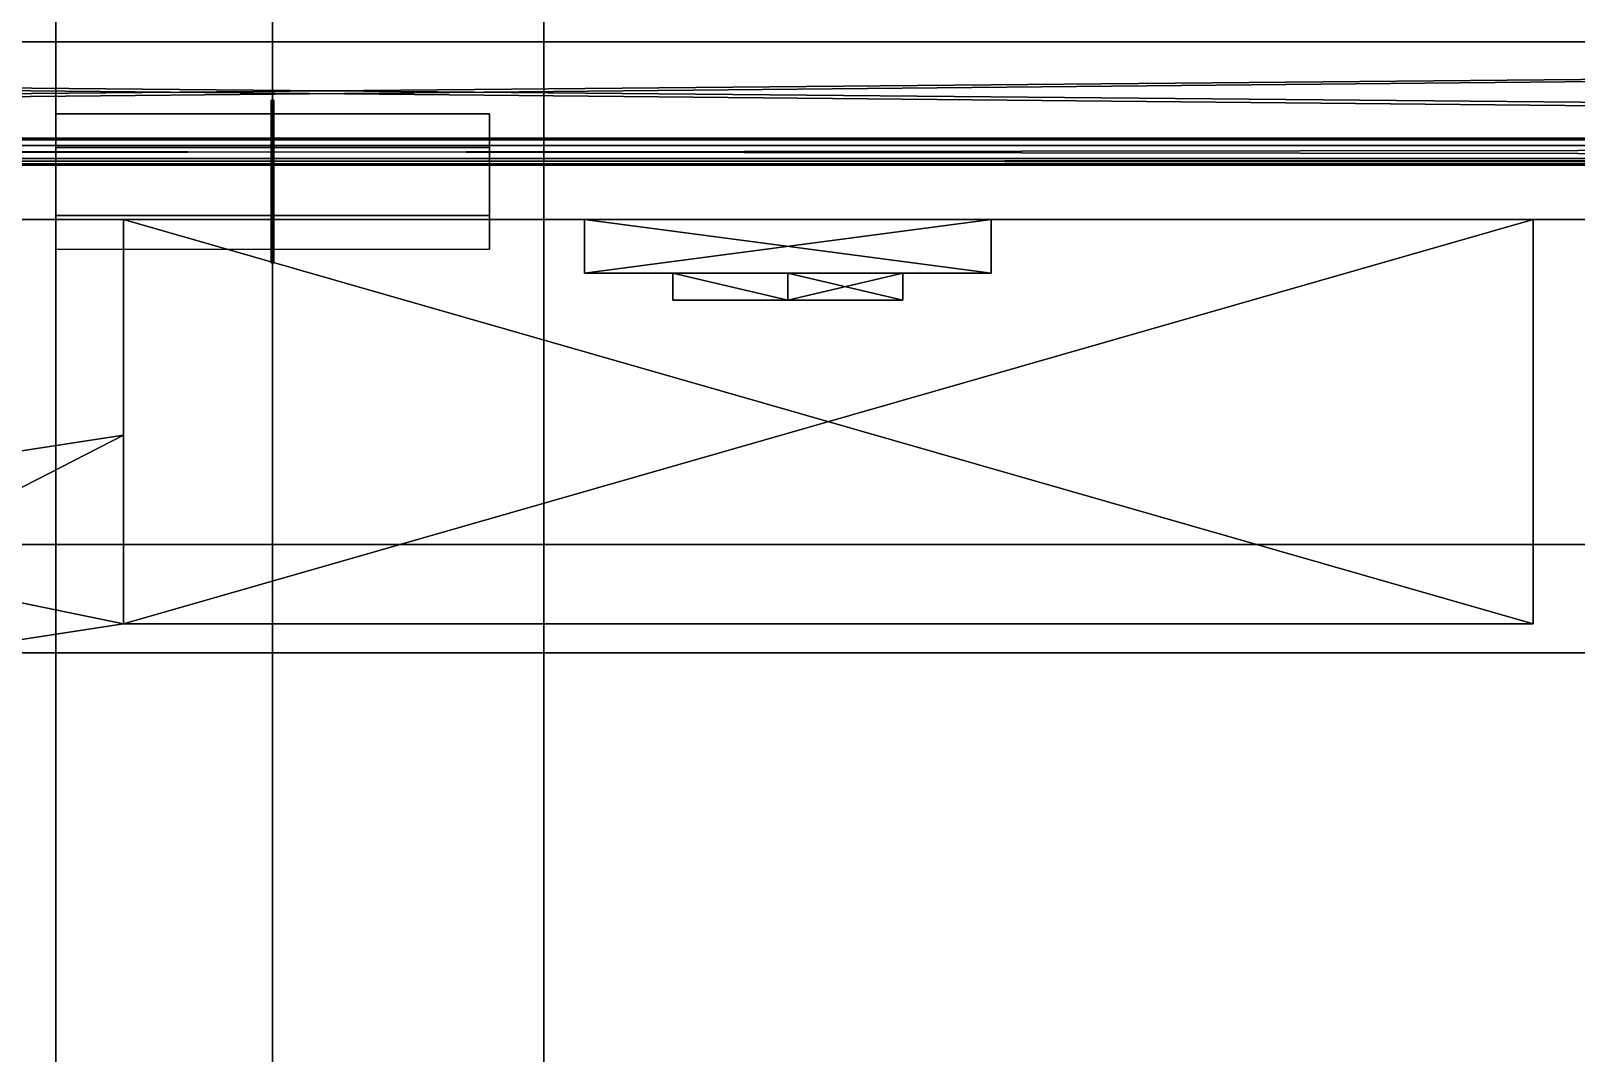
# Model space of a CAD drawing. Extents: x 0 to 2825, y -3457 to 0.
# Drawn here: x 2384.1 to 2441.1, y -231.8 to -194 of the extents above; entities that cross this region are included whole.
import ezdxf

# ---------------------------------------------------------------- set-up
doc = ezdxf.new("R2010")
doc.units = 0
for name, color, linetype in [('LAYER0', 7, 'CONTINUOUS'), ('LAYER1', 7, 'CONTINUOUS'), ('LAYER101', 7, 'CONTINUOUS'), ('LAYER174', 253, 'CONTINUOUS'), ('LAYER179', 253, 'CONTINUOUS'), ('LAYER184', 251, 'CONTINUOUS'), ('LAYER185', 251, 'CONTINUOUS'), ('LAYER186', 251, 'CONTINUOUS'), ('LAYER189', 251, 'CONTINUOUS'), ('LAYER191', 254, 'CONTINUOUS'), ('LAYER194', 251, 'CONTINUOUS'), ('LAYER196', 254, 'CONTINUOUS'), ('LAYER199', 251, 'CONTINUOUS'), ('LAYER201', 254, 'CONTINUOUS'), ('LAYER204', 251, 'CONTINUOUS'), ('LAYER206', 254, 'CONTINUOUS'), ('LAYER242', 7, 'CONTINUOUS'), ('LAYER243', 7, 'CONTINUOUS'), ('LAYER269', 7, 'CONTINUOUS'), ('LAYER270', 7, 'CONTINUOUS'), ('LAYER277', 253, 'CONTINUOUS'), ('LAYER279', 253, 'CONTINUOUS'), ('LAYER283', 253, 'CONTINUOUS'), ('LAYER317', 253, 'CONTINUOUS'), ('LAYER36', 253, 'CONTINUOUS'), ('LAYER89', 7, 'CONTINUOUS'), ('LAYER96', 7, 'CONTINUOUS'), ('LAYER99', 254, 'CONTINUOUS')]:
    doc.layers.add(name, color=color, linetype=linetype)

msp = doc.modelspace()

# ---------------------------------------------------------------- linework, layer by layer
at = {"layer": 'LAYER0', "invisible_edges": 1}
for points in [[(2825, 0), (0, -3457), (0, 0), (2825, 0)], [(2825, -3457, 5), (0, 0, 5), (0, -3457, 5), (2825, -3457, 5)], [(0, 0, 5), (2825, -3457, 5), (2825, 0, 5), (0, 0, 5)], [(0, -3457), (2825, 0), (2825, -3457), (0, -3457)]]:
    msp.add_3dface(points, dxfattribs=at)
at = {"layer": 'LAYER101', "invisible_edges": 1}
for points in [[(2581, -783.6699, 709.5), (2209, -213, 709.5), (2581, -213, 709.5), (2581, -783.6699, 709.5)], [(2209, -213, 709.5), (2581, -783.6699, 709.5), (2209, -783.6699, 709.5), (2209, -213, 709.5)], [(2581, -213, 715.5), (2209, -213, 709.5), (2209, -213, 715.5), (2581, -213, 715.5)], [(2209, -213, 709.5), (2581, -213, 715.5), (2581, -213, 709.5), (2209, -213, 709.5)], [(2209, -783.6699, 715.5), (2581, -213, 715.5), (2209, -213, 715.5), (2209, -783.6699, 715.5)], [(2581, -213, 715.5), (2209, -783.6699, 715.5), (2581, -783.6699, 715.5), (2581, -213, 715.5)]]:
    msp.add_3dface(points, dxfattribs=at)
at = {"layer": 'LAYER174', "invisible_edges": 1}
for points in [[(2627, -150, 85), (2233, -650, 85), (2233, -150, 85), (2627, -150, 85)], [(2233, -650, 85), (2627, -150, 85), (2627, -650, 85), (2233, -650, 85)], [(2627, -650, 103), (2233, -150, 103), (2233, -650, 103), (2627, -650, 103)], [(2233, -150, 103), (2627, -650, 103), (2627, -150, 103), (2233, -150, 103)]]:
    msp.add_3dface(points, dxfattribs=at)
at = {"layer": 'LAYER179', "invisible_edges": 1}
for points in [[(2233, -198, 85), (2627, -180, 85), (2233, -180, 85), (2233, -198, 85)], [(2627, -180, 85), (2233, -198, 85), (2627, -198, 85), (2627, -180, 85)], [(2627, -198, 5), (2233, -180, 5), (2627, -180, 5), (2627, -198, 5)], [(2233, -180, 5), (2627, -198, 5), (2233, -198, 5), (2233, -180, 5)], [(2233, -198, 85), (2627, -198, 5), (2627, -198, 85), (2233, -198, 85)], [(2627, -198, 5), (2233, -198, 85), (2233, -198, 5), (2627, -198, 5)]]:
    msp.add_3dface(points, dxfattribs=at)
at = {"layer": 'LAYER184', "invisible_edges": 1}
for points in [[(2657, -150, 854), (2393, -315, 854), (2393, -150, 854), (2657, -150, 854)], [(2393, -315, 854), (2657, -150, 854), (2657, -315, 854), (2393, -315, 854)], [(2393, -150, 872), (2393, -315, 854), (2393, -315, 872), (2393, -150, 872)], [(2393, -315, 854), (2393, -150, 872), (2393, -150, 854), (2393, -315, 854)], [(2657, -315, 872), (2393, -150, 872), (2393, -315, 872), (2657, -315, 872)], [(2393, -150, 872), (2657, -315, 872), (2657, -150, 872), (2393, -150, 872)]]:
    msp.add_3dface(points, dxfattribs=at)
at = {"layer": 'LAYER185', "invisible_edges": 1}
for points in [[(2393, -150, 2049), (2657, -315, 2049), (2657, -150, 2049), (2393, -150, 2049)], [(2657, -315, 2049), (2393, -150, 2049), (2393, -315, 2049), (2657, -315, 2049)], [(2393, -150, 2049), (2393, -315, 2031), (2393, -315, 2049), (2393, -150, 2049)], [(2393, -315, 2031), (2393, -150, 2049), (2393, -150, 2031), (2393, -315, 2031)], [(2393, -315, 2031), (2657, -150, 2031), (2657, -315, 2031), (2393, -315, 2031)], [(2657, -150, 2031), (2393, -315, 2031), (2393, -150, 2031), (2657, -150, 2031)]]:
    msp.add_3dface(points, dxfattribs=at)
at = {"layer": 'LAYER186', "invisible_edges": 1}
for points in [[(2375, -150, 853), (2393, -315, 853), (2375, -315, 853), (2375, -150, 853)], [(2393, -315, 853), (2375, -150, 853), (2393, -150, 853), (2393, -315, 853)], [(2393, -150, 2050), (2375, -315, 2050), (2393, -315, 2050), (2393, -150, 2050)], [(2375, -315, 2050), (2393, -150, 2050), (2375, -150, 2050), (2375, -315, 2050)], [(2393, -150, 2050), (2393, -315, 853), (2393, -150, 853), (2393, -150, 2050)], [(2393, -315, 853), (2393, -150, 2050), (2393, -315, 2050), (2393, -315, 853)]]:
    msp.add_3dface(points, dxfattribs=at)
at = {"layer": 'LAYER189', "invisible_edges": 1}
for points in [[(2657, -174.6001, 1088.8), (2393, -295, 1088.8), (2393, -174.6001, 1088.8), (2657, -174.6001, 1088.8)], [(2393, -295, 1088.8), (2657, -174.6001, 1088.8), (2657, -295, 1088.8), (2393, -295, 1088.8)], [(2393, -174.6001, 1106.8), (2393, -295, 1088.8), (2393, -295, 1106.8), (2393, -174.6001, 1106.8)], [(2393, -295, 1088.8), (2393, -174.6001, 1106.8), (2393, -174.6001, 1088.8), (2393, -295, 1088.8)], [(2657, -295, 1106.8), (2393, -174.6001, 1106.8), (2393, -295, 1106.8), (2657, -295, 1106.8)], [(2393, -174.6001, 1106.8), (2657, -295, 1106.8), (2657, -174.6001, 1106.8), (2393, -174.6001, 1106.8)]]:
    msp.add_3dface(points, dxfattribs=at)
at = {"layer": 'LAYER191'}
for points in [[(2392.95, -196.6001, 1086.3), (2392.95, -202.6001, 1086.3), (2392.95, -201.1001, 1088.898), (2392.95, -198.1001, 1088.898)], [(2392.95, -196.6001, 1086.3), (2392.95, -202.6001, 1086.3), (2392.95, -201.1001, 1083.702), (2392.95, -198.1001, 1083.702)], [(2393.05, -196.6001, 1086.3), (2393.05, -202.6001, 1086.3), (2393.05, -201.1001, 1088.898), (2393.05, -198.1001, 1088.898)], [(2393.05, -196.6001, 1086.3), (2393.05, -202.6001, 1086.3), (2393.05, -201.1001, 1083.702), (2393.05, -198.1001, 1083.702)], [(2385, -202.1001, 1086.3), (2385, -197.1001, 1086.3), (2385, -198.3501, 1088.465), (2385, -200.8501, 1088.465)], [(2385, -202.1001, 1086.3), (2385, -200.8501, 1084.135), (2385, -198.3501, 1084.135), (2385, -197.1001, 1086.3)], [(2401, -202.1001, 1086.3), (2401, -197.1001, 1086.3), (2401, -198.3501, 1088.465), (2401, -200.8501, 1088.465)], [(2401, -202.1001, 1086.3), (2401, -200.8501, 1084.135), (2401, -198.3501, 1084.135), (2401, -197.1001, 1086.3)]]:
    msp.add_3dface(points, dxfattribs=at)
at = {"layer": 'LAYER194', "invisible_edges": 1}
for points in [[(2657, -174.6001, 1324.6), (2393, -295, 1324.6), (2393, -174.6001, 1324.6), (2657, -174.6001, 1324.6)], [(2393, -295, 1324.6), (2657, -174.6001, 1324.6), (2657, -295, 1324.6), (2393, -295, 1324.6)], [(2393, -174.6001, 1342.6), (2393, -295, 1324.6), (2393, -295, 1342.6), (2393, -174.6001, 1342.6)], [(2393, -295, 1324.6), (2393, -174.6001, 1342.6), (2393, -174.6001, 1324.6), (2393, -295, 1324.6)], [(2657, -295, 1342.6), (2393, -174.6001, 1342.6), (2393, -295, 1342.6), (2657, -295, 1342.6)], [(2393, -174.6001, 1342.6), (2657, -295, 1342.6), (2657, -174.6001, 1342.6), (2393, -174.6001, 1342.6)]]:
    msp.add_3dface(points, dxfattribs=at)
at = {"layer": 'LAYER196'}
for points in [[(2392.95, -196.6001, 1322.1), (2392.95, -202.6001, 1322.1), (2392.95, -201.1001, 1324.698), (2392.95, -198.1001, 1324.698)], [(2392.95, -196.6001, 1322.1), (2392.95, -202.6001, 1322.1), (2392.95, -201.1001, 1319.502), (2392.95, -198.1001, 1319.502)], [(2393.05, -196.6001, 1322.1), (2393.05, -202.6001, 1322.1), (2393.05, -201.1001, 1324.698), (2393.05, -198.1001, 1324.698)], [(2393.05, -196.6001, 1322.1), (2393.05, -202.6001, 1322.1), (2393.05, -201.1001, 1319.502), (2393.05, -198.1001, 1319.502)], [(2385, -202.1001, 1322.1), (2385, -197.1001, 1322.1), (2385, -198.3501, 1324.265), (2385, -200.8501, 1324.265)], [(2385, -202.1001, 1322.1), (2385, -200.8501, 1319.935), (2385, -198.3501, 1319.935), (2385, -197.1001, 1322.1)], [(2401, -202.1001, 1322.1), (2401, -197.1001, 1322.1), (2401, -198.3501, 1324.265), (2401, -200.8501, 1324.265)], [(2401, -202.1001, 1322.1), (2401, -200.8501, 1319.935), (2401, -198.3501, 1319.935), (2401, -197.1001, 1322.1)]]:
    msp.add_3dface(points, dxfattribs=at)
at = {"layer": 'LAYER199', "invisible_edges": 1}
for points in [[(2657, -174.6001, 1560.4), (2393, -295, 1560.4), (2393, -174.6001, 1560.4), (2657, -174.6001, 1560.4)], [(2393, -295, 1560.4), (2657, -174.6001, 1560.4), (2657, -295, 1560.4), (2393, -295, 1560.4)], [(2393, -174.6001, 1578.4), (2393, -295, 1560.4), (2393, -295, 1578.4), (2393, -174.6001, 1578.4)], [(2393, -295, 1560.4), (2393, -174.6001, 1578.4), (2393, -174.6001, 1560.4), (2393, -295, 1560.4)], [(2657, -295, 1578.4), (2393, -174.6001, 1578.4), (2393, -295, 1578.4), (2657, -295, 1578.4)], [(2393, -174.6001, 1578.4), (2657, -295, 1578.4), (2657, -174.6001, 1578.4), (2393, -174.6001, 1578.4)]]:
    msp.add_3dface(points, dxfattribs=at)
at = {"layer": 'LAYER201'}
for points in [[(2392.95, -196.6001, 1557.9), (2392.95, -202.6001, 1557.9), (2392.95, -201.1001, 1560.498), (2392.95, -198.1001, 1560.498)], [(2392.95, -196.6001, 1557.9), (2392.95, -202.6001, 1557.9), (2392.95, -201.1001, 1555.302), (2392.95, -198.1001, 1555.302)], [(2393.05, -196.6001, 1557.9), (2393.05, -202.6001, 1557.9), (2393.05, -201.1001, 1560.498), (2393.05, -198.1001, 1560.498)], [(2393.05, -196.6001, 1557.9), (2393.05, -202.6001, 1557.9), (2393.05, -201.1001, 1555.302), (2393.05, -198.1001, 1555.302)], [(2385, -202.1001, 1557.9), (2385, -197.1001, 1557.9), (2385, -198.3501, 1560.065), (2385, -200.8501, 1560.065)], [(2385, -202.1001, 1557.9), (2385, -200.8501, 1555.735), (2385, -198.3501, 1555.735), (2385, -197.1001, 1557.9)], [(2401, -202.1001, 1557.9), (2401, -197.1001, 1557.9), (2401, -198.3501, 1560.065), (2401, -200.8501, 1560.065)], [(2401, -202.1001, 1557.9), (2401, -200.8501, 1555.735), (2401, -198.3501, 1555.735), (2401, -197.1001, 1557.9)]]:
    msp.add_3dface(points, dxfattribs=at)
at = {"layer": 'LAYER204', "invisible_edges": 1}
for points in [[(2657, -174.6001, 1796.2), (2393, -295, 1796.2), (2393, -174.6001, 1796.2), (2657, -174.6001, 1796.2)], [(2393, -295, 1796.2), (2657, -174.6001, 1796.2), (2657, -295, 1796.2), (2393, -295, 1796.2)], [(2393, -174.6001, 1814.2), (2393, -295, 1796.2), (2393, -295, 1814.2), (2393, -174.6001, 1814.2)], [(2393, -295, 1796.2), (2393, -174.6001, 1814.2), (2393, -174.6001, 1796.2), (2393, -295, 1796.2)], [(2657, -295, 1814.2), (2393, -174.6001, 1814.2), (2393, -295, 1814.2), (2657, -295, 1814.2)], [(2393, -174.6001, 1814.2), (2657, -295, 1814.2), (2657, -174.6001, 1814.2), (2393, -174.6001, 1814.2)]]:
    msp.add_3dface(points, dxfattribs=at)
at = {"layer": 'LAYER206'}
for points in [[(2392.95, -196.6001, 1793.7), (2392.95, -202.6001, 1793.7), (2392.95, -201.1001, 1796.298), (2392.95, -198.1001, 1796.298)], [(2392.95, -196.6001, 1793.7), (2392.95, -202.6001, 1793.7), (2392.95, -201.1001, 1791.102), (2392.95, -198.1001, 1791.102)], [(2393.05, -196.6001, 1793.7), (2393.05, -202.6001, 1793.7), (2393.05, -201.1001, 1796.298), (2393.05, -198.1001, 1796.298)], [(2393.05, -196.6001, 1793.7), (2393.05, -202.6001, 1793.7), (2393.05, -201.1001, 1791.102), (2393.05, -198.1001, 1791.102)], [(2385, -202.1001, 1793.7), (2385, -197.1001, 1793.7), (2385, -198.3501, 1795.865), (2385, -200.8501, 1795.865)], [(2385, -202.1001, 1793.7), (2385, -200.8501, 1791.535), (2385, -198.3501, 1791.535), (2385, -197.1001, 1793.7)], [(2401, -202.1001, 1793.7), (2401, -197.1001, 1793.7), (2401, -198.3501, 1795.865), (2401, -200.8501, 1795.865)], [(2401, -202.1001, 1793.7), (2401, -200.8501, 1791.535), (2401, -198.3501, 1791.535), (2401, -197.1001, 1793.7)]]:
    msp.add_3dface(points, dxfattribs=at)
at = {"layer": 'LAYER242', "invisible_edges": 1}
for points in [[(2650.4, -201, 2317), (2375, -1010, 2317), (2650.4, -1010, 2317), (2650.4, -201, 2317)], [(2375, -1010, 2317), (2650.4, -201, 2317), (2375, -201, 2317), (2375, -1010, 2317)], [(2650.4, -201, 2317), (2375, -201, 2299), (2375, -201, 2317), (2650.4, -201, 2317)], [(2375, -201, 2299), (2650.4, -201, 2317), (2650.4, -201, 2299), (2375, -201, 2299)], [(2375, -201, 2299), (2650.4, -1010, 2299), (2375, -1010, 2299), (2375, -201, 2299)], [(2650.4, -1010, 2299), (2375, -201, 2299), (2650.4, -201, 2299), (2650.4, -1010, 2299)]]:
    msp.add_3dface(points, dxfattribs=at)
at = {"layer": 'LAYER243', "invisible_edges": 1}
for points in [[(2675, -183, 2068), (2375, -201, 2068), (2375, -183, 2068), (2675, -183, 2068)], [(2375, -201, 2068), (2675, -183, 2068), (2675, -201, 2068), (2375, -201, 2068)], [(2675, -201, 2548), (2375, -183, 2548), (2375, -201, 2548), (2675, -201, 2548)], [(2375, -183, 2548), (2675, -201, 2548), (2675, -183, 2548), (2375, -183, 2548)], [(2675, -201, 2548), (2375, -201, 2068), (2675, -201, 2068), (2675, -201, 2548)], [(2375, -201, 2068), (2675, -201, 2548), (2375, -201, 2548), (2375, -201, 2068)]]:
    msp.add_3dface(points, dxfattribs=at)
at = {"layer": 'LAYER269', "invisible_edges": 1}
for points in [[(2675, -1010, 2069), (2375, -201, 2069), (2675, -201, 2069), (2675, -1010, 2069)], [(2375, -201, 2069), (2675, -1010, 2069), (2375, -1010, 2069), (2375, -201, 2069)], [(2675, -201, 2087), (2375, -201, 2069), (2375, -201, 2087), (2675, -201, 2087)], [(2375, -201, 2069), (2675, -201, 2087), (2675, -201, 2069), (2375, -201, 2069)], [(2375, -1010, 2087), (2675, -201, 2087), (2375, -201, 2087), (2375, -1010, 2087)], [(2675, -201, 2087), (2375, -1010, 2087), (2675, -1010, 2087), (2675, -201, 2087)]]:
    msp.add_3dface(points, dxfattribs=at)
at = {"layer": 'LAYER270', "invisible_edges": 1}
for points in [[(2675, -201, 2547), (2375, -1010, 2547), (2675, -1010, 2547), (2675, -201, 2547)], [(2375, -1010, 2547), (2675, -201, 2547), (2375, -201, 2547), (2375, -1010, 2547)], [(2675, -201, 2547), (2375, -201, 2529), (2375, -201, 2547), (2675, -201, 2547)], [(2375, -201, 2529), (2675, -201, 2547), (2675, -201, 2529), (2375, -201, 2529)], [(2375, -201, 2529), (2675, -1010, 2529), (2375, -1010, 2529), (2375, -201, 2529)], [(2675, -1010, 2529), (2375, -201, 2529), (2675, -201, 2529), (2675, -1010, 2529)]]:
    msp.add_3dface(points, dxfattribs=at)
at = {"layer": 'LAYER277'}
for points in [[(2439.5, -201, 2164.217), (2387.5, -215.9214, 2164.217), (2387.5, -201, 2164.217), (2439.5, -201, 2164.217)], [(2439.5, -215.9214, 2164.217), (2387.5, -215.9214, 2164.217), (2439.5, -201, 2164.217), (2439.5, -215.9214, 2164.217)], [(2387.5, -201, 2177.783), (2439.5, -215.9214, 2177.783), (2439.5, -201, 2177.783), (2387.5, -201, 2177.783)], [(2387.5, -215.9214, 2177.783), (2439.5, -215.9214, 2177.783), (2387.5, -201, 2177.783), (2387.5, -215.9214, 2177.783)], [(2419.5, -201, 2197), (2404.5, -201, 2197), (2404.5, -202.9897, 2197), (2419.5, -201, 2197)], [(2419.5, -202.9897, 2197), (2419.5, -201, 2197), (2404.5, -202.9897, 2197), (2419.5, -202.9897, 2197)], [(2404.5, -201, 2145), (2419.5, -201, 2145), (2419.5, -202.9897, 2145), (2404.5, -201, 2145)], [(2404.5, -202.9897, 2145), (2404.5, -201, 2145), (2419.5, -202.9897, 2145), (2404.5, -202.9897, 2145)], [(2404.5, -202.9897, 2197), (2404.5, -201, 2197), (2404.5, -201, 2145), (2404.5, -202.9897, 2197)], [(2404.5, -202.9897, 2145), (2404.5, -202.9897, 2197), (2404.5, -201, 2145), (2404.5, -202.9897, 2145)], [(2419.5, -201, 2145), (2419.5, -201, 2197), (2419.5, -202.9897, 2197), (2419.5, -201, 2145)], [(2419.5, -202.9897, 2145), (2419.5, -201, 2145), (2419.5, -202.9897, 2197), (2419.5, -202.9897, 2145)], [(2439.5, -201, 2177.783), (2439.5, -215.9214, 2164.217), (2439.5, -201, 2164.217), (2439.5, -201, 2177.783)], [(2439.5, -215.9214, 2177.783), (2439.5, -215.9214, 2164.217), (2439.5, -201, 2177.783), (2439.5, -215.9214, 2177.783)], [(2419.5, -202.9897, 2197), (2404.5, -202.9897, 2197), (2404.5, -202.9897, 2145), (2419.5, -202.9897, 2197)], [(2419.5, -202.9897, 2145), (2419.5, -202.9897, 2197), (2404.5, -202.9897, 2145), (2419.5, -202.9897, 2145)], [(2407.757, -202.9897, 2189.087), (2412, -203.9844, 2184.291), (2407.757, -203.9844, 2189.087), (2407.757, -202.9897, 2189.087)], [(2412, -202.9897, 2184.291), (2412, -203.9844, 2184.291), (2407.757, -202.9897, 2189.087), (2412, -202.9897, 2184.291)], [(2407.757, -202.9897, 2189.087), (2412, -202.9897, 2184.291), (2412, -202.9897, 2193.883), (2407.757, -202.9897, 2189.087)], [(2407.757, -202.9897, 2189.087), (2412, -203.9844, 2193.883), (2412, -202.9897, 2193.883), (2407.757, -202.9897, 2189.087)], [(2407.757, -203.9844, 2189.087), (2412, -203.9844, 2193.883), (2407.757, -202.9897, 2189.087), (2407.757, -203.9844, 2189.087)], [(2407.757, -202.9897, 2152.913), (2412, -203.9844, 2148.117), (2407.757, -203.9844, 2152.913), (2407.757, -202.9897, 2152.913)], [(2412, -202.9897, 2148.117), (2412, -203.9844, 2148.117), (2407.757, -202.9897, 2152.913), (2412, -202.9897, 2148.117)], [(2407.757, -202.9897, 2152.913), (2412, -202.9897, 2148.117), (2412, -202.9897, 2157.709), (2407.757, -202.9897, 2152.913)], [(2407.757, -202.9897, 2152.913), (2412, -203.9844, 2157.709), (2412, -202.9897, 2157.709), (2407.757, -202.9897, 2152.913)], [(2407.757, -203.9844, 2152.913), (2412, -203.9844, 2157.709), (2407.757, -202.9897, 2152.913), (2407.757, -203.9844, 2152.913)], [(2412, -202.9897, 2184.291), (2416.243, -203.9844, 2189.087), (2412, -203.9844, 2184.291), (2412, -202.9897, 2184.291)], [(2416.243, -202.9897, 2189.087), (2416.243, -203.9844, 2189.087), (2412, -202.9897, 2184.291), (2416.243, -202.9897, 2189.087)], [(2416.243, -202.9897, 2189.087), (2412, -203.9844, 2193.883), (2416.243, -203.9844, 2189.087), (2416.243, -202.9897, 2189.087)], [(2412, -202.9897, 2193.883), (2412, -203.9844, 2193.883), (2416.243, -202.9897, 2189.087), (2412, -202.9897, 2193.883)], [(2412, -202.9897, 2184.291), (2416.243, -202.9897, 2189.087), (2412, -202.9897, 2193.883), (2412, -202.9897, 2184.291)], [(2412, -202.9897, 2148.117), (2416.243, -203.9844, 2152.913), (2412, -203.9844, 2148.117), (2412, -202.9897, 2148.117)], [(2416.243, -202.9897, 2152.913), (2416.243, -203.9844, 2152.913), (2412, -202.9897, 2148.117), (2416.243, -202.9897, 2152.913)], [(2416.243, -202.9897, 2152.913), (2412, -203.9844, 2157.709), (2416.243, -203.9844, 2152.913), (2416.243, -202.9897, 2152.913)], [(2412, -202.9897, 2157.709), (2412, -203.9844, 2157.709), (2416.243, -202.9897, 2152.913), (2412, -202.9897, 2157.709)], [(2412, -202.9897, 2148.117), (2416.243, -202.9897, 2152.913), (2412, -202.9897, 2157.709), (2412, -202.9897, 2148.117)], [(2407.757, -203.9844, 2189.087), (2416.243, -203.9844, 2189.087), (2412, -203.9844, 2193.883), (2407.757, -203.9844, 2189.087)], [(2412, -203.9844, 2184.291), (2416.243, -203.9844, 2189.087), (2407.757, -203.9844, 2189.087), (2412, -203.9844, 2184.291)], [(2407.757, -203.9844, 2152.913), (2416.243, -203.9844, 2152.913), (2412, -203.9844, 2157.709), (2407.757, -203.9844, 2152.913)], [(2412, -203.9844, 2148.117), (2416.243, -203.9844, 2152.913), (2407.757, -203.9844, 2152.913), (2412, -203.9844, 2148.117)], [(2387.5, -208.958, 2164.217), (2368.135, -218.9058, 2164.217), (2368.135, -211.9424, 2164.217), (2387.5, -208.958, 2164.217)], [(2387.5, -215.9214, 2164.217), (2368.135, -218.9058, 2164.217), (2387.5, -208.958, 2164.217), (2387.5, -215.9214, 2164.217)], [(2368.135, -211.9424, 2177.783), (2387.5, -215.9214, 2177.783), (2387.5, -208.958, 2177.783), (2368.135, -211.9424, 2177.783)], [(2368.135, -218.9058, 2177.783), (2387.5, -215.9214, 2177.783), (2368.135, -211.9424, 2177.783), (2368.135, -218.9058, 2177.783)], [(2387.5, -215.9214, 2164.217), (2368.135, -218.9058, 2177.783), (2368.135, -218.9058, 2164.217), (2387.5, -215.9214, 2164.217)], [(2387.5, -215.9214, 2177.783), (2368.135, -218.9058, 2177.783), (2387.5, -215.9214, 2164.217), (2387.5, -215.9214, 2177.783)], [(2439.5, -215.9214, 2164.217), (2387.5, -215.9214, 2177.783), (2387.5, -215.9214, 2164.217), (2439.5, -215.9214, 2164.217)], [(2439.5, -215.9214, 2177.783), (2387.5, -215.9214, 2177.783), (2439.5, -215.9214, 2164.217), (2439.5, -215.9214, 2177.783)]]:
    msp.add_3dface(points, dxfattribs=at)
at = {"layer": 'LAYER279'}
for points in [[(2439.5, -201, 2438.217), (2387.5, -215.9214, 2438.217), (2387.5, -201, 2438.217), (2439.5, -201, 2438.217)], [(2439.5, -215.9214, 2438.217), (2387.5, -215.9214, 2438.217), (2439.5, -201, 2438.217), (2439.5, -215.9214, 2438.217)], [(2387.5, -201, 2451.783), (2439.5, -215.9214, 2451.783), (2439.5, -201, 2451.783), (2387.5, -201, 2451.783)], [(2387.5, -215.9214, 2451.783), (2439.5, -215.9214, 2451.783), (2387.5, -201, 2451.783), (2387.5, -215.9214, 2451.783)], [(2419.5, -201, 2471), (2404.5, -201, 2471), (2404.5, -202.9897, 2471), (2419.5, -201, 2471)], [(2419.5, -202.9897, 2471), (2419.5, -201, 2471), (2404.5, -202.9897, 2471), (2419.5, -202.9897, 2471)], [(2404.5, -201, 2419), (2419.5, -201, 2419), (2419.5, -202.9897, 2419), (2404.5, -201, 2419)], [(2404.5, -202.9897, 2419), (2404.5, -201, 2419), (2419.5, -202.9897, 2419), (2404.5, -202.9897, 2419)], [(2404.5, -202.9897, 2471), (2404.5, -201, 2471), (2404.5, -201, 2419), (2404.5, -202.9897, 2471)], [(2404.5, -202.9897, 2419), (2404.5, -202.9897, 2471), (2404.5, -201, 2419), (2404.5, -202.9897, 2419)], [(2419.5, -201, 2419), (2419.5, -201, 2471), (2419.5, -202.9897, 2471), (2419.5, -201, 2419)], [(2419.5, -202.9897, 2419), (2419.5, -201, 2419), (2419.5, -202.9897, 2471), (2419.5, -202.9897, 2419)], [(2439.5, -201, 2451.783), (2439.5, -215.9214, 2438.217), (2439.5, -201, 2438.217), (2439.5, -201, 2451.783)], [(2439.5, -215.9214, 2451.783), (2439.5, -215.9214, 2438.217), (2439.5, -201, 2451.783), (2439.5, -215.9214, 2451.783)], [(2419.5, -202.9897, 2471), (2404.5, -202.9897, 2471), (2404.5, -202.9897, 2419), (2419.5, -202.9897, 2471)], [(2419.5, -202.9897, 2419), (2419.5, -202.9897, 2471), (2404.5, -202.9897, 2419), (2419.5, -202.9897, 2419)], [(2407.757, -202.9897, 2463.087), (2412, -203.9844, 2458.291), (2407.757, -203.9844, 2463.087), (2407.757, -202.9897, 2463.087)], [(2412, -202.9897, 2458.291), (2412, -203.9844, 2458.291), (2407.757, -202.9897, 2463.087), (2412, -202.9897, 2458.291)], [(2407.757, -202.9897, 2463.087), (2412, -202.9897, 2458.291), (2412, -202.9897, 2467.883), (2407.757, -202.9897, 2463.087)], [(2407.757, -202.9897, 2463.087), (2412, -203.9844, 2467.883), (2412, -202.9897, 2467.883), (2407.757, -202.9897, 2463.087)], [(2407.757, -203.9844, 2463.087), (2412, -203.9844, 2467.883), (2407.757, -202.9897, 2463.087), (2407.757, -203.9844, 2463.087)], [(2407.757, -202.9897, 2426.913), (2412, -203.9844, 2422.117), (2407.757, -203.9844, 2426.913), (2407.757, -202.9897, 2426.913)], [(2412, -202.9897, 2422.117), (2412, -203.9844, 2422.117), (2407.757, -202.9897, 2426.913), (2412, -202.9897, 2422.117)], [(2407.757, -202.9897, 2426.913), (2412, -202.9897, 2422.117), (2412, -202.9897, 2431.709), (2407.757, -202.9897, 2426.913)], [(2407.757, -202.9897, 2426.913), (2412, -203.9844, 2431.709), (2412, -202.9897, 2431.709), (2407.757, -202.9897, 2426.913)], [(2407.757, -203.9844, 2426.913), (2412, -203.9844, 2431.709), (2407.757, -202.9897, 2426.913), (2407.757, -203.9844, 2426.913)], [(2412, -202.9897, 2458.291), (2416.243, -203.9844, 2463.087), (2412, -203.9844, 2458.291), (2412, -202.9897, 2458.291)], [(2416.243, -202.9897, 2463.087), (2416.243, -203.9844, 2463.087), (2412, -202.9897, 2458.291), (2416.243, -202.9897, 2463.087)], [(2416.243, -202.9897, 2463.087), (2412, -203.9844, 2467.883), (2416.243, -203.9844, 2463.087), (2416.243, -202.9897, 2463.087)], [(2412, -202.9897, 2467.883), (2412, -203.9844, 2467.883), (2416.243, -202.9897, 2463.087), (2412, -202.9897, 2467.883)], [(2412, -202.9897, 2458.291), (2416.243, -202.9897, 2463.087), (2412, -202.9897, 2467.883), (2412, -202.9897, 2458.291)], [(2412, -202.9897, 2422.117), (2416.243, -203.9844, 2426.913), (2412, -203.9844, 2422.117), (2412, -202.9897, 2422.117)], [(2416.243, -202.9897, 2426.913), (2416.243, -203.9844, 2426.913), (2412, -202.9897, 2422.117), (2416.243, -202.9897, 2426.913)], [(2416.243, -202.9897, 2426.913), (2412, -203.9844, 2431.709), (2416.243, -203.9844, 2426.913), (2416.243, -202.9897, 2426.913)], [(2412, -202.9897, 2431.709), (2412, -203.9844, 2431.709), (2416.243, -202.9897, 2426.913), (2412, -202.9897, 2431.709)], [(2412, -202.9897, 2422.117), (2416.243, -202.9897, 2426.913), (2412, -202.9897, 2431.709), (2412, -202.9897, 2422.117)], [(2407.757, -203.9844, 2463.087), (2416.243, -203.9844, 2463.087), (2412, -203.9844, 2467.883), (2407.757, -203.9844, 2463.087)], [(2412, -203.9844, 2458.291), (2416.243, -203.9844, 2463.087), (2407.757, -203.9844, 2463.087), (2412, -203.9844, 2458.291)], [(2407.757, -203.9844, 2426.913), (2416.243, -203.9844, 2426.913), (2412, -203.9844, 2431.709), (2407.757, -203.9844, 2426.913)], [(2412, -203.9844, 2422.117), (2416.243, -203.9844, 2426.913), (2407.757, -203.9844, 2426.913), (2412, -203.9844, 2422.117)], [(2387.5, -208.958, 2438.217), (2368.135, -218.9058, 2438.217), (2368.135, -211.9424, 2438.217), (2387.5, -208.958, 2438.217)], [(2387.5, -215.9214, 2438.217), (2368.135, -218.9058, 2438.217), (2387.5, -208.958, 2438.217), (2387.5, -215.9214, 2438.217)], [(2368.135, -211.9424, 2451.783), (2387.5, -215.9214, 2451.783), (2387.5, -208.958, 2451.783), (2368.135, -211.9424, 2451.783)], [(2368.135, -218.9058, 2451.783), (2387.5, -215.9214, 2451.783), (2368.135, -211.9424, 2451.783), (2368.135, -218.9058, 2451.783)], [(2387.5, -215.9214, 2438.217), (2368.135, -218.9058, 2451.783), (2368.135, -218.9058, 2438.217), (2387.5, -215.9214, 2438.217)], [(2387.5, -215.9214, 2451.783), (2368.135, -218.9058, 2451.783), (2387.5, -215.9214, 2438.217), (2387.5, -215.9214, 2451.783)], [(2439.5, -215.9214, 2438.217), (2387.5, -215.9214, 2451.783), (2387.5, -215.9214, 2438.217), (2439.5, -215.9214, 2438.217)], [(2439.5, -215.9214, 2451.783), (2387.5, -215.9214, 2451.783), (2439.5, -215.9214, 2438.217), (2439.5, -215.9214, 2451.783)]]:
    msp.add_3dface(points, dxfattribs=at)
at = {"layer": 'LAYER283', "invisible_edges": 1}
for points in [[(2675, -1453, 2050), (2375, -150, 2050), (2675, -150, 2050), (2675, -1453, 2050)], [(2375, -150, 2050), (2675, -1453, 2050), (2375, -1453, 2050), (2375, -150, 2050)], [(2375, -1453, 2068), (2675, -150, 2068), (2375, -150, 2068), (2375, -1453, 2068)], [(2675, -150, 2068), (2375, -1453, 2068), (2675, -1453, 2068), (2675, -150, 2068)]]:
    msp.add_3dface(points, dxfattribs=at)
at = {"layer": 'LAYER317', "invisible_edges": 1}
for points in [[(2385, -2243, 2548), (2403, -120, 2548), (2403, -2243, 2548), (2385, -2243, 2548)], [(2403, -120, 2548), (2385, -2243, 2548), (2385, -120, 2548), (2403, -120, 2548)], [(2385, -120, 2618), (2403, -2243, 2618), (2403, -120, 2618), (2385, -120, 2618)], [(2403, -2243, 2618), (2385, -120, 2618), (2385, -2243, 2618), (2403, -2243, 2618)], [(2385, -2243, 2548), (2385, -120, 2618), (2385, -120, 2548), (2385, -2243, 2548)], [(2385, -120, 2618), (2385, -2243, 2548), (2385, -2243, 2618), (2385, -120, 2618)], [(2403, -2243, 2618), (2403, -120, 2548), (2403, -120, 2618), (2403, -2243, 2618)], [(2403, -120, 2548), (2403, -2243, 2618), (2403, -2243, 2548), (2403, -120, 2548)]]:
    msp.add_3dface(points, dxfattribs=at)
at = {"layer": 'LAYER36', "invisible_edges": 1}
for points in [[(2675, -2452, 835), (2175, -150, 835), (2675, -150, 835), (2675, -2452, 835)], [(2175, -150, 835), (2675, -2452, 835), (2175, -2452, 835), (2175, -150, 835)], [(2175, -2452, 853), (2675, -150, 853), (2175, -150, 853), (2175, -2452, 853)], [(2675, -150, 853), (2175, -2452, 853), (2675, -2452, 853), (2675, -150, 853)]]:
    msp.add_3dface(points, dxfattribs=at)
at = {"layer": 'LAYER89', "invisible_edges": 1}
for points in [[(2675, -2096, 671), (2195, -186, 671), (2675, -186, 671), (2675, -2096, 671)], [(2195, -186, 671), (2675, -2096, 671), (2195, -2096, 671), (2195, -186, 671)], [(2195, -2096, 689), (2675, -186, 689), (2195, -186, 689), (2195, -2096, 689)], [(2675, -186, 689), (2195, -2096, 689), (2675, -2096, 689), (2675, -186, 689)]]:
    msp.add_3dface(points, dxfattribs=at)
at = {"layer": 'LAYER96', "invisible_edges": 1}
for points in [[(2195, -199, 696), (2595, -217, 696), (2195, -217, 696), (2195, -199, 696)], [(2595, -217, 696), (2195, -199, 696), (2595, -199, 696), (2595, -217, 696)], [(2595, -199, 805), (2195, -217, 805), (2595, -217, 805), (2595, -199, 805)], [(2195, -217, 805), (2595, -199, 805), (2195, -199, 805), (2195, -217, 805)], [(2195, -199, 696), (2595, -199, 805), (2595, -199, 696), (2195, -199, 696)], [(2595, -199, 805), (2195, -199, 696), (2195, -199, 805), (2595, -199, 805)], [(2195, -217, 805), (2595, -217, 696), (2595, -217, 805), (2195, -217, 805)], [(2595, -217, 696), (2195, -217, 805), (2195, -217, 696), (2595, -217, 696)]]:
    msp.add_3dface(points, dxfattribs=at)
at = {"layer": 'LAYER99'}
for points in [[(2195, -194.4502, 762), (2195, -198.27, 762), (2595, -198.27, 762), (2195, -194.4502, 762)], [(2195, -194.4502, 762), (2595, -198.27, 762), (2595, -194.4502, 762), (2195, -194.4502, 762)], [(2195, -194.4502, 760.97), (2195, -194.4502, 762), (2595, -194.4502, 762), (2195, -194.4502, 760.97)], [(2195, -194.4502, 760.97), (2595, -194.4502, 762), (2595, -194.4502, 760.97), (2195, -194.4502, 760.97)], [(2195, -198.0601, 760.97), (2195, -194.4502, 760.97), (2595, -194.4502, 760.97), (2195, -198.0601, 760.97)], [(2195, -198.0601, 760.97), (2595, -194.4502, 760.97), (2595, -198.0601, 760.97), (2195, -198.0601, 760.97)], [(2195, -194.4502, 739.56), (2195, -198.0601, 739.56), (2595, -198.0601, 739.56), (2195, -194.4502, 739.56)], [(2195, -194.4502, 739.56), (2595, -198.0601, 739.56), (2595, -194.4502, 739.56), (2195, -194.4502, 739.56)], [(2195, -194.4502, 738.52), (2195, -194.4502, 739.56), (2595, -194.4502, 739.56), (2195, -194.4502, 738.52)], [(2195, -194.4502, 738.52), (2595, -194.4502, 739.56), (2595, -194.4502, 738.52), (2195, -194.4502, 738.52)], [(2195, -198.27, 738.52), (2195, -194.4502, 738.52), (2595, -194.4502, 738.52), (2195, -198.27, 738.52)], [(2195, -198.27, 738.52), (2595, -194.4502, 738.52), (2595, -198.27, 738.52), (2195, -198.27, 738.52)], [(2195, -198.0601, 739.56), (2195, -198.0601, 760.97), (2595, -198.0601, 760.97), (2195, -198.0601, 739.56)], [(2195, -198.0601, 739.56), (2595, -198.0601, 760.97), (2595, -198.0601, 739.56), (2195, -198.0601, 739.56)], [(2195, -198.75, 761.76), (2595, -198.75, 761.76), (2595, -198.27, 762), (2195, -198.75, 761.76)], [(2195, -198.75, 761.76), (2595, -198.27, 762), (2195, -198.27, 762), (2195, -198.75, 761.76)], [(2195, -198.27, 738.52), (2595, -198.27, 738.52), (2595, -198.75, 738.76), (2195, -198.27, 738.52)], [(2195, -198.27, 738.52), (2595, -198.75, 738.76), (2195, -198.75, 738.76), (2195, -198.27, 738.52)], [(2195, -198.9502, 761.2), (2595, -198.9502, 761.2), (2595, -198.75, 761.76), (2195, -198.9502, 761.2)], [(2195, -198.9502, 761.2), (2595, -198.75, 761.76), (2195, -198.75, 761.76), (2195, -198.9502, 761.2)], [(2195, -198.75, 738.76), (2595, -198.75, 738.76), (2595, -198.9502, 739.31), (2195, -198.75, 738.76)], [(2195, -198.75, 738.76), (2595, -198.9502, 739.31), (2195, -198.9502, 739.31), (2195, -198.75, 738.76)], [(2195, -198.9502, 761.2), (2195, -198.9502, 739.31), (2595, -198.9502, 739.31), (2195, -198.9502, 761.2)], [(2195, -198.9502, 761.2), (2595, -198.9502, 739.31), (2595, -198.9502, 761.2), (2195, -198.9502, 761.2)]]:
    msp.add_3dface(points, dxfattribs=at)

# ---------------------------------------------------------------- meshes
at = {"layer": 'LAYER1'}
mesh = msp.add_polymesh((5, 2), dxfattribs=at)
for k, corner in enumerate([(2675, -150, 2599), (150, -150, 2599), (2675, -3307, 2599), (2675, -150, 2599), (150, -3307, 2599), (2675, -3307, 2599), (150, -150, 2599), (150, -3307, 2599), (0, 0, 2599), (0, -3457, 2599)]):
    mesh.set_mesh_vertex(divmod(k, 2), corner)
at = {"layer": 'LAYER191'}
mesh = msp.add_polymesh((2, 6), dxfattribs=dict(at, n_close=True))
for k, corner in enumerate([(2393.05, -202.6001, 1086.3), (2393.05, -201.1001, 1088.898), (2393.05, -198.1001, 1088.898), (2393.05, -196.6001, 1086.3), (2393.05, -198.1001, 1083.702), (2393.05, -201.1001, 1083.702), (2392.95, -202.6001, 1086.3), (2392.95, -201.1001, 1088.898), (2392.95, -198.1001, 1088.898), (2392.95, -196.6001, 1086.3), (2392.95, -198.1001, 1083.702), (2392.95, -201.1001, 1083.702)]):
    mesh.set_mesh_vertex(divmod(k, 6), corner)
mesh = msp.add_polymesh((2, 6), dxfattribs=dict(at, n_close=True))
for k, corner in enumerate([(2401, -202.1001, 1086.3), (2401, -200.8501, 1088.465), (2401, -198.3501, 1088.465), (2401, -197.1001, 1086.3), (2401, -198.3501, 1084.135), (2401, -200.8501, 1084.135), (2385, -202.1001, 1086.3), (2385, -200.8501, 1088.465), (2385, -198.3501, 1088.465), (2385, -197.1001, 1086.3), (2385, -198.3501, 1084.135), (2385, -200.8501, 1084.135)]):
    mesh.set_mesh_vertex(divmod(k, 6), corner)
at = {"layer": 'LAYER196'}
mesh = msp.add_polymesh((2, 6), dxfattribs=dict(at, n_close=True))
for k, corner in enumerate([(2393.05, -202.6001, 1322.1), (2393.05, -201.1001, 1324.698), (2393.05, -198.1001, 1324.698), (2393.05, -196.6001, 1322.1), (2393.05, -198.1001, 1319.502), (2393.05, -201.1001, 1319.502), (2392.95, -202.6001, 1322.1), (2392.95, -201.1001, 1324.698), (2392.95, -198.1001, 1324.698), (2392.95, -196.6001, 1322.1), (2392.95, -198.1001, 1319.502), (2392.95, -201.1001, 1319.502)]):
    mesh.set_mesh_vertex(divmod(k, 6), corner)
mesh = msp.add_polymesh((2, 6), dxfattribs=dict(at, n_close=True))
for k, corner in enumerate([(2401, -202.1001, 1322.1), (2401, -200.8501, 1324.265), (2401, -198.3501, 1324.265), (2401, -197.1001, 1322.1), (2401, -198.3501, 1319.935), (2401, -200.8501, 1319.935), (2385, -202.1001, 1322.1), (2385, -200.8501, 1324.265), (2385, -198.3501, 1324.265), (2385, -197.1001, 1322.1), (2385, -198.3501, 1319.935), (2385, -200.8501, 1319.935)]):
    mesh.set_mesh_vertex(divmod(k, 6), corner)
at = {"layer": 'LAYER201'}
mesh = msp.add_polymesh((2, 6), dxfattribs=dict(at, n_close=True))
for k, corner in enumerate([(2393.05, -202.6001, 1557.9), (2393.05, -201.1001, 1560.498), (2393.05, -198.1001, 1560.498), (2393.05, -196.6001, 1557.9), (2393.05, -198.1001, 1555.302), (2393.05, -201.1001, 1555.302), (2392.95, -202.6001, 1557.9), (2392.95, -201.1001, 1560.498), (2392.95, -198.1001, 1560.498), (2392.95, -196.6001, 1557.9), (2392.95, -198.1001, 1555.302), (2392.95, -201.1001, 1555.302)]):
    mesh.set_mesh_vertex(divmod(k, 6), corner)
mesh = msp.add_polymesh((2, 6), dxfattribs=dict(at, n_close=True))
for k, corner in enumerate([(2401, -202.1001, 1557.9), (2401, -200.8501, 1560.065), (2401, -198.3501, 1560.065), (2401, -197.1001, 1557.9), (2401, -198.3501, 1555.735), (2401, -200.8501, 1555.735), (2385, -202.1001, 1557.9), (2385, -200.8501, 1560.065), (2385, -198.3501, 1560.065), (2385, -197.1001, 1557.9), (2385, -198.3501, 1555.735), (2385, -200.8501, 1555.735)]):
    mesh.set_mesh_vertex(divmod(k, 6), corner)
at = {"layer": 'LAYER206'}
mesh = msp.add_polymesh((2, 6), dxfattribs=dict(at, n_close=True))
for k, corner in enumerate([(2393.05, -202.6001, 1793.7), (2393.05, -201.1001, 1796.298), (2393.05, -198.1001, 1796.298), (2393.05, -196.6001, 1793.7), (2393.05, -198.1001, 1791.102), (2393.05, -201.1001, 1791.102), (2392.95, -202.6001, 1793.7), (2392.95, -201.1001, 1796.298), (2392.95, -198.1001, 1796.298), (2392.95, -196.6001, 1793.7), (2392.95, -198.1001, 1791.102), (2392.95, -201.1001, 1791.102)]):
    mesh.set_mesh_vertex(divmod(k, 6), corner)
mesh = msp.add_polymesh((2, 6), dxfattribs=dict(at, n_close=True))
for k, corner in enumerate([(2401, -202.1001, 1793.7), (2401, -200.8501, 1795.865), (2401, -198.3501, 1795.865), (2401, -197.1001, 1793.7), (2401, -198.3501, 1791.535), (2401, -200.8501, 1791.535), (2385, -202.1001, 1793.7), (2385, -200.8501, 1795.865), (2385, -198.3501, 1795.865), (2385, -197.1001, 1793.7), (2385, -198.3501, 1791.535), (2385, -200.8501, 1791.535)]):
    mesh.set_mesh_vertex(divmod(k, 6), corner)

doc.saveas('drawing.dxf')
